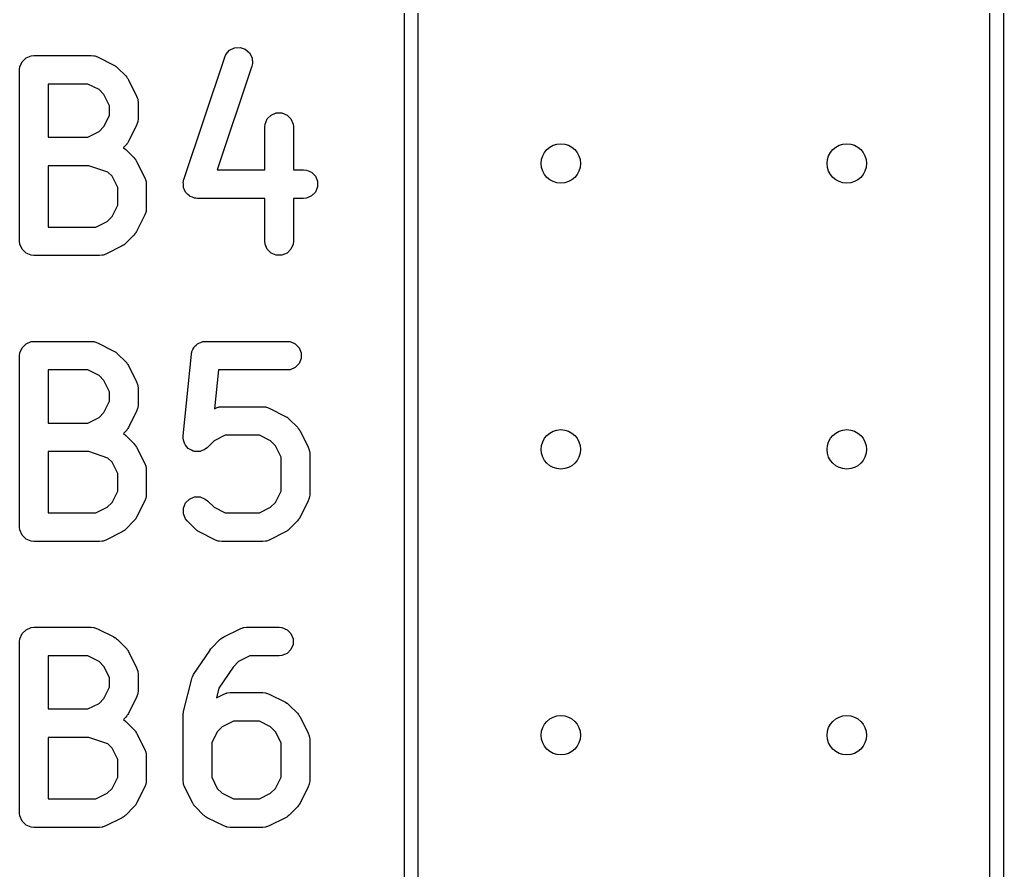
# Model space of a CAD drawing. Extents: x 0.05 to 1.97, y 0.05 to 3.57.
# Drawn here: x 1.5606 to 1.9045, y 1.5028 to 1.8003 of the extents above; entities that cross this region are included whole.
import ezdxf

# ---------------------------------------------------------------- set-up
doc = ezdxf.new("R2010")
doc.units = 0
doc.header["$MEASUREMENT"] = 0
doc.layers.add('BLACK', color=7, linetype='CONTINUOUS')

msp = doc.modelspace()

# ---------------------------------------------------------------- linework, layer by layer
at = {"layer": 'BLACK', "linetype": 'CONTINUOUS'}
for p, q in [((1.90453, 2.50236), (1.90453, 0.89764)), ((1.8998, 0.9), (1.8998, 2.5)), ((1.69508, 0.89764), (1.69508, 2.4)), ((1.6998, 2.39764), (1.6998, 0.9)), ((1.63265, 1.7881), (1.63393, 1.78957)), ((1.63393, 1.78957), (1.63567, 1.79044)), ((1.63567, 1.79044), (1.63762, 1.79058)), ((1.63762, 1.79058), (1.63947, 1.78996)), ((1.63947, 1.78996), (1.64094, 1.78869)), ((1.64094, 1.78869), (1.64181, 1.78694)), ((1.56066, 1.78374), (1.56141, 1.78554)), ((1.56141, 1.78554), (1.56279, 1.78692)), ((1.56279, 1.78692), (1.56459, 1.78767)), ((1.56459, 1.78767), (1.56556, 1.78776)), ((1.56556, 1.78776), (1.58556, 1.78776)), ((1.58556, 1.78776), (1.58654, 1.78767)), ((1.58654, 1.78767), (1.58671, 1.7876)), ((1.58671, 1.7876), (1.58688, 1.78759)), ((1.58688, 1.78759), (1.5878, 1.78723)), ((1.5878, 1.78723), (1.59351, 1.78438)), ((1.61796, 1.74434), (1.63225, 1.7872)), ((1.63225, 1.7872), (1.63265, 1.7881)), ((1.64181, 1.78694), (1.64195, 1.78499)), ((1.56056, 1.78276), (1.56066, 1.78374)), ((1.56056, 1.72276), (1.56056, 1.78276)), ((1.59351, 1.78438), (1.59393, 1.78411)), ((1.59393, 1.78411), (1.59406, 1.78406)), ((1.59406, 1.78406), (1.59419, 1.78395)), ((1.59419, 1.78395), (1.59434, 1.78386)), ((1.59434, 1.78386), (1.59443, 1.78376)), ((1.59443, 1.78376), (1.59481, 1.78344)), ((1.59481, 1.78344), (1.59767, 1.78058)), ((1.64174, 1.78404), (1.62964, 1.74776)), ((1.64195, 1.78499), (1.64174, 1.78404)), ((1.59767, 1.78058), (1.59799, 1.7802)), ((1.59799, 1.7802), (1.59809, 1.78011)), ((1.59809, 1.78011), (1.59818, 1.77996)), ((1.59818, 1.77996), (1.59829, 1.77983)), ((1.59829, 1.77983), (1.59834, 1.7797)), ((1.59834, 1.7797), (1.59861, 1.77928)), ((1.59861, 1.77928), (1.60146, 1.77357)), ((1.58438, 1.77776), (1.57056, 1.77776)), ((1.57056, 1.77776), (1.57056, 1.75919)), ((1.58832, 1.7758), (1.58438, 1.77776)), ((1.59003, 1.77409), (1.58832, 1.7758)), ((1.59199, 1.77015), (1.59003, 1.77409)), ((1.60146, 1.77357), (1.60181, 1.77265)), ((1.60181, 1.77265), (1.60183, 1.77248)), ((1.60183, 1.77248), (1.6019, 1.77231)), ((1.6019, 1.77231), (1.60199, 1.77133)), ((1.59199, 1.7668), (1.59199, 1.77015)), ((1.60199, 1.77133), (1.60199, 1.76562)), ((1.59003, 1.76287), (1.59199, 1.7668)), ((1.6019, 1.76464), (1.60183, 1.76448)), ((1.60199, 1.76562), (1.6019, 1.76464)), ((1.64637, 1.76374), (1.64712, 1.76554)), ((1.64712, 1.76554), (1.6485, 1.76692)), ((1.6485, 1.76692), (1.6503, 1.76767)), ((1.6503, 1.76767), (1.65225, 1.76767)), ((1.65225, 1.76767), (1.65406, 1.76692)), ((1.65406, 1.76692), (1.65544, 1.76554)), ((1.65544, 1.76554), (1.65618, 1.76374)), ((1.58438, 1.75919), (1.58832, 1.76116)), ((1.58832, 1.76116), (1.59003, 1.76287)), ((1.60146, 1.76338), (1.59861, 1.75767)), ((1.60181, 1.7643), (1.60146, 1.76338)), ((1.60183, 1.76448), (1.60181, 1.7643)), ((1.64628, 1.76276), (1.64637, 1.76374)), ((1.64628, 1.74776), (1.64628, 1.76276)), ((1.65618, 1.76374), (1.65628, 1.76276)), ((1.65628, 1.76276), (1.65628, 1.74776)), ((1.57056, 1.75919), (1.58438, 1.75919)), ((1.59861, 1.75767), (1.59834, 1.75725)), ((1.59767, 1.75637), (1.59683, 1.75553)), ((1.59683, 1.75553), (1.59691, 1.75549)), ((1.59691, 1.75549), (1.59767, 1.75487)), ((1.59799, 1.75675), (1.59767, 1.75637)), ((1.59767, 1.75487), (1.60053, 1.75201)), ((1.59809, 1.75684), (1.59799, 1.75675)), ((1.59818, 1.75699), (1.59809, 1.75684)), ((1.59829, 1.75713), (1.59818, 1.75699)), ((1.59834, 1.75725), (1.59829, 1.75713)), ((1.60053, 1.75201), (1.60084, 1.75163)), ((1.60084, 1.75163), (1.60094, 1.75154)), ((1.60094, 1.75154), (1.60104, 1.75139)), ((1.60104, 1.75139), (1.60115, 1.75126)), ((1.60115, 1.75126), (1.6012, 1.75113)), ((1.6012, 1.75113), (1.60146, 1.75071)), ((1.58475, 1.74919), (1.57056, 1.74919)), ((1.57056, 1.74919), (1.57056, 1.72776)), ((1.59143, 1.74696), (1.58475, 1.74919)), ((1.60146, 1.75071), (1.60432, 1.745)), ((1.62964, 1.74776), (1.64628, 1.74776)), ((1.65628, 1.74776), (1.65985, 1.74776)), ((1.65985, 1.74776), (1.66083, 1.74767)), ((1.66083, 1.74767), (1.66263, 1.74692)), ((1.59288, 1.74552), (1.59143, 1.74696)), ((1.59485, 1.74158), (1.59288, 1.74552)), ((1.60432, 1.745), (1.60467, 1.74408)), ((1.60467, 1.74408), (1.60468, 1.7439)), ((1.60468, 1.7439), (1.60475, 1.74374)), ((1.61785, 1.74386), (1.61796, 1.74434)), ((1.66263, 1.74692), (1.66401, 1.74554)), ((1.66401, 1.74554), (1.66475, 1.74374)), ((1.59485, 1.73537), (1.59485, 1.74158)), ((1.60475, 1.74374), (1.60485, 1.74276)), ((1.60485, 1.74276), (1.60485, 1.73419)), ((1.61775, 1.74339), (1.6178, 1.74364)), ((1.6178, 1.74259), (1.61775, 1.74339)), ((1.6178, 1.74374), (1.61785, 1.74386)), ((1.6178, 1.74364), (1.6178, 1.74374)), ((1.6178, 1.74179), (1.6178, 1.74259)), ((1.61787, 1.74162), (1.6178, 1.74179)), ((1.61788, 1.74144), (1.61787, 1.74162)), ((1.61824, 1.74073), (1.61788, 1.74144)), ((1.61855, 1.73999), (1.61824, 1.74073)), ((1.66475, 1.74179), (1.66401, 1.73999)), ((1.66475, 1.74374), (1.66475, 1.74179)), ((1.61868, 1.73986), (1.61855, 1.73999)), ((1.61876, 1.7397), (1.61868, 1.73986)), ((1.61936, 1.73917), (1.61876, 1.7397)), ((1.61993, 1.73861), (1.61936, 1.73917)), ((1.62009, 1.73854), (1.61993, 1.73861)), ((1.62023, 1.73842), (1.62009, 1.73854)), ((1.62099, 1.73817), (1.62023, 1.73842)), ((1.62173, 1.73786), (1.62099, 1.73817)), ((1.62199, 1.73783), (1.62173, 1.73786)), ((1.62208, 1.7378), (1.62199, 1.73783)), ((1.62221, 1.73781), (1.62208, 1.7378)), ((1.62271, 1.73776), (1.62221, 1.73781)), ((1.64628, 1.73776), (1.62271, 1.73776)), ((1.64628, 1.72276), (1.64628, 1.73776)), ((1.65985, 1.73776), (1.65628, 1.73776)), ((1.65628, 1.73776), (1.65628, 1.72276)), ((1.66083, 1.73786), (1.65985, 1.73776)), ((1.66263, 1.73861), (1.66083, 1.73786)), ((1.66401, 1.73999), (1.66263, 1.73861)), ((1.59288, 1.73144), (1.59485, 1.73537)), ((1.60485, 1.73419), (1.60475, 1.73322)), ((1.59117, 1.72973), (1.59288, 1.73144)), ((1.60432, 1.73196), (1.60146, 1.72624)), ((1.60467, 1.73287), (1.60432, 1.73196)), ((1.60468, 1.73305), (1.60467, 1.73287)), ((1.60475, 1.73322), (1.60468, 1.73305)), ((1.57056, 1.72776), (1.58724, 1.72776)), ((1.58724, 1.72776), (1.59117, 1.72973)), ((1.60053, 1.72494), (1.59767, 1.72208)), ((1.60084, 1.72533), (1.60053, 1.72494)), ((1.60094, 1.72541), (1.60084, 1.72533)), ((1.60104, 1.72556), (1.60094, 1.72541)), ((1.60115, 1.7257), (1.60104, 1.72556)), ((1.6012, 1.72582), (1.60115, 1.7257)), ((1.60146, 1.72624), (1.6012, 1.72582)), ((1.56066, 1.72179), (1.56056, 1.72276)), ((1.56141, 1.71999), (1.56066, 1.72179)), ((1.56279, 1.71861), (1.56141, 1.71999)), ((1.59637, 1.72115), (1.59066, 1.71829)), ((1.59679, 1.72141), (1.59637, 1.72115)), ((1.59691, 1.72146), (1.59679, 1.72141)), ((1.59705, 1.72158), (1.59691, 1.72146)), ((1.5972, 1.72167), (1.59705, 1.72158)), ((1.59729, 1.72177), (1.5972, 1.72167)), ((1.59767, 1.72208), (1.59729, 1.72177)), ((1.64637, 1.72179), (1.64628, 1.72276)), ((1.64712, 1.71999), (1.64637, 1.72179)), ((1.6485, 1.71861), (1.64712, 1.71999)), ((1.65544, 1.71999), (1.65406, 1.71861)), ((1.65618, 1.72179), (1.65544, 1.71999)), ((1.65628, 1.72276), (1.65618, 1.72179)), ((1.56459, 1.71786), (1.56279, 1.71861)), ((1.56556, 1.71776), (1.56459, 1.71786)), ((1.58842, 1.71776), (1.56556, 1.71776)), ((1.5894, 1.71786), (1.58842, 1.71776)), ((1.58956, 1.71793), (1.5894, 1.71786)), ((1.58974, 1.71794), (1.58956, 1.71793)), ((1.59066, 1.71829), (1.58974, 1.71794)), ((1.6503, 1.71786), (1.6485, 1.71861)), ((1.65225, 1.71786), (1.6503, 1.71786)), ((1.65406, 1.71861), (1.65225, 1.71786)), ((1.56066, 1.68374), (1.56141, 1.68554)), ((1.56141, 1.68554), (1.56279, 1.68692)), ((1.56279, 1.68692), (1.56459, 1.68767)), ((1.56459, 1.68767), (1.56556, 1.68776)), ((1.56556, 1.68776), (1.58556, 1.68776)), ((1.58556, 1.68776), (1.58654, 1.68767)), ((1.58654, 1.68767), (1.58671, 1.6876)), ((1.58671, 1.6876), (1.58688, 1.68759)), ((1.58688, 1.68759), (1.5878, 1.68724)), ((1.5878, 1.68724), (1.59351, 1.68438)), ((1.62113, 1.68487), (1.62141, 1.68554)), ((1.62141, 1.68554), (1.62158, 1.68572)), ((1.62158, 1.68572), (1.6217, 1.68594)), ((1.6217, 1.68594), (1.62227, 1.6864)), ((1.62227, 1.6864), (1.62279, 1.68692)), ((1.62279, 1.68692), (1.62302, 1.68702)), ((1.62302, 1.68702), (1.62321, 1.68718)), ((1.62321, 1.68718), (1.62391, 1.68739)), ((1.62391, 1.68739), (1.62459, 1.68767)), ((1.62459, 1.68767), (1.62496, 1.6877)), ((1.62496, 1.6877), (1.62508, 1.68774)), ((1.62508, 1.68774), (1.6252, 1.68773)), ((1.6252, 1.68773), (1.62556, 1.68776)), ((1.62556, 1.68776), (1.65414, 1.68776)), ((1.65414, 1.68776), (1.65511, 1.68767)), ((1.65511, 1.68767), (1.65691, 1.68692)), ((1.65691, 1.68692), (1.65829, 1.68554)), ((1.65829, 1.68554), (1.65904, 1.68374)), ((1.56056, 1.68276), (1.56066, 1.68374)), ((1.56056, 1.62276), (1.56056, 1.68276)), ((1.59351, 1.68438), (1.59393, 1.68411)), ((1.59393, 1.68411), (1.59406, 1.68406)), ((1.59406, 1.68406), (1.59419, 1.68395)), ((1.59419, 1.68395), (1.59434, 1.68386)), ((1.59434, 1.68386), (1.59443, 1.68376)), ((1.59443, 1.68376), (1.59481, 1.68344)), ((1.59481, 1.68344), (1.59767, 1.68058)), ((1.61773, 1.65469), (1.62059, 1.68326)), ((1.62059, 1.68326), (1.62066, 1.68362)), ((1.62066, 1.68374), (1.62071, 1.68385)), ((1.62066, 1.68362), (1.62066, 1.68374)), ((1.62071, 1.68385), (1.62078, 1.68422)), ((1.62078, 1.68422), (1.62113, 1.68487)), ((1.65904, 1.68374), (1.65904, 1.68179)), ((1.59767, 1.68058), (1.59799, 1.6802)), ((1.59799, 1.6802), (1.59809, 1.68011)), ((1.59809, 1.68011), (1.59818, 1.67996)), ((1.59818, 1.67996), (1.59829, 1.67983)), ((1.59829, 1.67983), (1.59834, 1.6797)), ((1.59834, 1.6797), (1.59861, 1.67928)), ((1.59861, 1.67928), (1.60146, 1.67357)), ((1.65691, 1.67861), (1.65511, 1.67786)), ((1.65829, 1.67999), (1.65691, 1.67861)), ((1.65904, 1.68179), (1.65829, 1.67999)), ((1.58438, 1.67776), (1.57056, 1.67776)), ((1.57056, 1.67776), (1.57056, 1.65919)), ((1.58832, 1.6758), (1.58438, 1.67776)), ((1.59003, 1.67409), (1.58832, 1.6758)), ((1.63009, 1.67776), (1.62873, 1.66422)), ((1.65414, 1.67776), (1.63009, 1.67776)), ((1.65511, 1.67786), (1.65414, 1.67776)), ((1.59199, 1.67015), (1.59003, 1.67409)), ((1.60146, 1.67357), (1.60181, 1.67265)), ((1.60181, 1.67265), (1.60183, 1.67248)), ((1.60183, 1.67248), (1.6019, 1.67231)), ((1.6019, 1.67231), (1.60199, 1.67133)), ((1.59199, 1.6668), (1.59199, 1.67015)), ((1.60199, 1.67133), (1.60199, 1.66562)), ((1.59003, 1.66287), (1.59199, 1.6668)), ((1.60199, 1.66562), (1.6019, 1.66464)), ((1.63014, 1.66474), (1.6303, 1.66481)), ((1.6303, 1.66481), (1.63128, 1.66491)), ((1.63128, 1.66491), (1.64556, 1.66491)), ((1.64556, 1.66491), (1.64654, 1.66481)), ((1.64654, 1.66481), (1.64671, 1.66474)), ((1.58832, 1.66116), (1.59003, 1.66287)), ((1.60146, 1.66338), (1.59861, 1.65767)), ((1.60181, 1.6643), (1.60146, 1.66338)), ((1.60183, 1.66448), (1.60181, 1.6643)), ((1.6019, 1.66464), (1.60183, 1.66448)), ((1.62873, 1.66422), (1.62904, 1.66438)), ((1.62904, 1.66438), (1.62996, 1.66473)), ((1.62996, 1.66473), (1.63014, 1.66474)), ((1.64671, 1.66474), (1.64688, 1.66473)), ((1.64688, 1.66473), (1.6478, 1.66438)), ((1.6478, 1.66438), (1.65351, 1.66152)), ((1.65351, 1.66152), (1.65393, 1.66126)), ((1.57056, 1.65919), (1.58438, 1.65919)), ((1.58438, 1.65919), (1.58832, 1.66116)), ((1.65393, 1.66126), (1.65406, 1.66121)), ((1.65406, 1.66121), (1.65419, 1.66109)), ((1.65419, 1.66109), (1.65434, 1.661)), ((1.65434, 1.661), (1.65443, 1.6609)), ((1.65443, 1.6609), (1.65481, 1.66058)), ((1.65481, 1.66058), (1.65767, 1.65773)), ((1.59767, 1.65637), (1.59683, 1.65553)), ((1.59683, 1.65553), (1.59691, 1.65549)), ((1.59691, 1.65549), (1.59767, 1.65487)), ((1.59799, 1.65675), (1.59767, 1.65637)), ((1.59767, 1.65487), (1.60053, 1.65201)), ((1.59809, 1.65684), (1.59799, 1.65675)), ((1.59818, 1.65699), (1.59809, 1.65684)), ((1.59829, 1.65713), (1.59818, 1.65699)), ((1.59834, 1.65725), (1.59829, 1.65713)), ((1.59861, 1.65767), (1.59834, 1.65725)), ((1.61773, 1.65371), (1.61773, 1.65469)), ((1.63246, 1.65491), (1.62853, 1.65294)), ((1.64438, 1.65491), (1.63246, 1.65491)), ((1.64832, 1.65294), (1.64438, 1.65491)), ((1.65767, 1.65773), (1.65799, 1.65734)), ((1.65799, 1.65734), (1.65809, 1.65726)), ((1.65809, 1.65726), (1.65818, 1.65711)), ((1.65818, 1.65711), (1.65829, 1.65697)), ((1.65829, 1.65697), (1.65834, 1.65685)), ((1.65834, 1.65685), (1.65861, 1.65643)), ((1.65861, 1.65643), (1.66146, 1.65071)), ((1.60053, 1.65201), (1.60084, 1.65163)), ((1.60084, 1.65163), (1.60094, 1.65154)), ((1.60094, 1.65154), (1.60104, 1.65139)), ((1.60104, 1.65139), (1.60115, 1.65126)), ((1.60115, 1.65126), (1.6012, 1.65113)), ((1.6012, 1.65113), (1.60146, 1.65071)), ((1.6178, 1.65347), (1.61773, 1.65371)), ((1.6178, 1.65322), (1.6178, 1.65347)), ((1.61808, 1.65254), (1.6178, 1.65322)), ((1.61829, 1.65184), (1.61808, 1.65254)), ((1.61845, 1.65165), (1.61829, 1.65184)), ((1.61855, 1.65141), (1.61845, 1.65165)), ((1.61907, 1.6509), (1.61855, 1.65141)), ((1.62853, 1.65294), (1.62624, 1.65066)), ((1.65003, 1.65123), (1.64832, 1.65294)), ((1.65199, 1.6473), (1.65003, 1.65123)), ((1.58475, 1.64919), (1.57056, 1.64919)), ((1.57056, 1.64919), (1.57056, 1.62776)), ((1.59143, 1.64696), (1.58475, 1.64919)), ((1.60146, 1.65071), (1.60432, 1.645)), ((1.61953, 1.65033), (1.61907, 1.6509)), ((1.61975, 1.65021), (1.61953, 1.65033)), ((1.61993, 1.65003), (1.61975, 1.65021)), ((1.6206, 1.64975), (1.61993, 1.65003)), ((1.62125, 1.64941), (1.6206, 1.64975)), ((1.6215, 1.64938), (1.62125, 1.64941)), ((1.62173, 1.64929), (1.6215, 1.64938)), ((1.62246, 1.64929), (1.62173, 1.64929)), ((1.62319, 1.64921), (1.62246, 1.64929)), ((1.62343, 1.64929), (1.62319, 1.64921)), ((1.62368, 1.64929), (1.62343, 1.64929)), ((1.62436, 1.64957), (1.62368, 1.64929)), ((1.62506, 1.64978), (1.62436, 1.64957)), ((1.62525, 1.64994), (1.62506, 1.64978)), ((1.62548, 1.65003), (1.62525, 1.64994)), ((1.62624, 1.65066), (1.62548, 1.65003)), ((1.66146, 1.65071), (1.66181, 1.6498)), ((1.66181, 1.6498), (1.66183, 1.64962)), ((1.66183, 1.64962), (1.6619, 1.64945)), ((1.6619, 1.64945), (1.66199, 1.64848)), ((1.66199, 1.64848), (1.66199, 1.63419)), ((1.59288, 1.64552), (1.59143, 1.64696)), ((1.59485, 1.64158), (1.59288, 1.64552)), ((1.60432, 1.645), (1.60467, 1.64408)), ((1.65199, 1.63537), (1.65199, 1.6473)), ((1.59485, 1.63537), (1.59485, 1.64158)), ((1.60467, 1.64408), (1.60468, 1.6439)), ((1.60468, 1.6439), (1.60475, 1.64374)), ((1.60475, 1.64374), (1.60485, 1.64276)), ((1.60485, 1.64276), (1.60485, 1.63419)), ((1.59288, 1.63144), (1.59485, 1.63537)), ((1.60485, 1.63419), (1.60475, 1.63322)), ((1.65003, 1.63144), (1.65199, 1.63537)), ((1.66199, 1.63419), (1.6619, 1.63322)), ((1.59117, 1.62973), (1.59288, 1.63144)), ((1.60432, 1.63196), (1.60146, 1.62624)), ((1.60467, 1.63287), (1.60432, 1.63196)), ((1.60468, 1.63305), (1.60467, 1.63287)), ((1.60475, 1.63322), (1.60468, 1.63305)), ((1.6178, 1.62945), (1.61855, 1.63126)), ((1.61855, 1.63126), (1.61993, 1.63263)), ((1.61993, 1.63263), (1.62173, 1.63338)), ((1.62173, 1.63338), (1.62368, 1.63338)), ((1.62368, 1.63338), (1.62548, 1.63263)), ((1.62548, 1.63263), (1.62624, 1.63201)), ((1.62624, 1.63201), (1.62853, 1.62973)), ((1.64832, 1.62973), (1.65003, 1.63144)), ((1.66146, 1.63196), (1.65861, 1.62624)), ((1.66181, 1.63287), (1.66146, 1.63196)), ((1.66183, 1.63305), (1.66181, 1.63287)), ((1.6619, 1.63322), (1.66183, 1.63305)), ((1.57056, 1.62776), (1.58724, 1.62776)), ((1.58724, 1.62776), (1.59117, 1.62973)), ((1.6178, 1.6275), (1.6178, 1.62945)), ((1.61855, 1.6257), (1.6178, 1.6275)), ((1.62853, 1.62973), (1.63246, 1.62776)), ((1.63246, 1.62776), (1.64438, 1.62776)), ((1.64438, 1.62776), (1.64832, 1.62973)), ((1.60053, 1.62494), (1.59767, 1.62208)), ((1.60084, 1.62533), (1.60053, 1.62494)), ((1.60094, 1.62541), (1.60084, 1.62533)), ((1.60104, 1.62556), (1.60094, 1.62541)), ((1.60115, 1.6257), (1.60104, 1.62556)), ((1.6012, 1.62582), (1.60115, 1.6257)), ((1.60146, 1.62624), (1.6012, 1.62582)), ((1.61917, 1.62494), (1.61855, 1.6257)), ((1.62203, 1.62208), (1.61917, 1.62494)), ((1.65767, 1.62494), (1.65481, 1.62208)), ((1.65799, 1.62533), (1.65767, 1.62494)), ((1.65809, 1.62541), (1.65799, 1.62533)), ((1.65818, 1.62556), (1.65809, 1.62541)), ((1.65829, 1.6257), (1.65818, 1.62556)), ((1.65834, 1.62582), (1.65829, 1.6257)), ((1.65861, 1.62624), (1.65834, 1.62582)), ((1.56066, 1.62179), (1.56056, 1.62276)), ((1.56141, 1.61999), (1.56066, 1.62179)), ((1.59637, 1.62115), (1.59066, 1.61829)), ((1.59679, 1.62141), (1.59637, 1.62115)), ((1.59691, 1.62146), (1.59679, 1.62141)), ((1.59705, 1.62158), (1.59691, 1.62146)), ((1.5972, 1.62167), (1.59705, 1.62158)), ((1.59729, 1.62177), (1.5972, 1.62167)), ((1.59767, 1.62208), (1.59729, 1.62177)), ((1.62241, 1.62177), (1.62203, 1.62208)), ((1.6225, 1.62167), (1.62241, 1.62177)), ((1.62265, 1.62158), (1.6225, 1.62167)), ((1.62279, 1.62146), (1.62265, 1.62158)), ((1.62291, 1.62141), (1.62279, 1.62146)), ((1.62333, 1.62115), (1.62291, 1.62141)), ((1.62904, 1.61829), (1.62333, 1.62115)), ((1.65351, 1.62115), (1.6478, 1.61829)), ((1.65393, 1.62141), (1.65351, 1.62115)), ((1.65406, 1.62146), (1.65393, 1.62141)), ((1.65419, 1.62158), (1.65406, 1.62146)), ((1.65434, 1.62167), (1.65419, 1.62158)), ((1.65443, 1.62177), (1.65434, 1.62167)), ((1.65481, 1.62208), (1.65443, 1.62177)), ((1.56279, 1.61861), (1.56141, 1.61999)), ((1.56459, 1.61786), (1.56279, 1.61861)), ((1.56556, 1.61776), (1.56459, 1.61786)), ((1.58842, 1.61776), (1.56556, 1.61776)), ((1.5894, 1.61786), (1.58842, 1.61776)), ((1.58956, 1.61793), (1.5894, 1.61786)), ((1.58974, 1.61794), (1.58956, 1.61793)), ((1.59066, 1.61829), (1.58974, 1.61794)), ((1.62996, 1.61794), (1.62904, 1.61829)), ((1.63014, 1.61793), (1.62996, 1.61794)), ((1.6303, 1.61786), (1.63014, 1.61793)), ((1.63128, 1.61776), (1.6303, 1.61786)), ((1.64556, 1.61776), (1.63128, 1.61776)), ((1.64654, 1.61786), (1.64556, 1.61776)), ((1.64671, 1.61793), (1.64654, 1.61786)), ((1.64688, 1.61794), (1.64671, 1.61793)), ((1.6478, 1.61829), (1.64688, 1.61794)), ((1.56141, 1.58554), (1.56279, 1.58692)), ((1.56279, 1.58692), (1.56459, 1.58767)), ((1.56459, 1.58767), (1.56556, 1.58776)), ((1.56556, 1.58776), (1.58556, 1.58776)), ((1.58556, 1.58776), (1.58654, 1.58767)), ((1.58654, 1.58767), (1.58671, 1.5876)), ((1.58671, 1.5876), (1.58688, 1.58759)), ((1.58688, 1.58759), (1.5878, 1.58723)), ((1.5878, 1.58723), (1.59351, 1.58438)), ((1.6319, 1.58438), (1.63761, 1.58723)), ((1.63761, 1.58723), (1.63853, 1.58759)), ((1.63853, 1.58759), (1.63871, 1.5876)), ((1.63871, 1.5876), (1.63887, 1.58767)), ((1.63887, 1.58767), (1.63985, 1.58776)), ((1.63985, 1.58776), (1.65128, 1.58776)), ((1.65128, 1.58776), (1.65225, 1.58767)), ((1.65225, 1.58767), (1.65406, 1.58692)), ((1.65406, 1.58692), (1.65544, 1.58554)), ((1.56056, 1.58276), (1.56066, 1.58374)), ((1.56056, 1.52276), (1.56056, 1.58276)), ((1.56066, 1.58374), (1.56141, 1.58554)), ((1.59351, 1.58438), (1.59393, 1.58411)), ((1.59393, 1.58411), (1.59406, 1.58406)), ((1.59406, 1.58406), (1.59419, 1.58395)), ((1.59419, 1.58395), (1.59434, 1.58386)), ((1.59434, 1.58386), (1.59443, 1.58376)), ((1.59443, 1.58376), (1.59481, 1.58344)), ((1.59481, 1.58344), (1.59767, 1.58058)), ((1.62774, 1.58058), (1.6306, 1.58344)), ((1.6306, 1.58344), (1.63098, 1.58376)), ((1.63098, 1.58376), (1.63107, 1.58386)), ((1.63107, 1.58386), (1.63122, 1.58395)), ((1.63122, 1.58395), (1.63136, 1.58406)), ((1.63136, 1.58406), (1.63148, 1.58411)), ((1.63148, 1.58411), (1.6319, 1.58438)), ((1.65544, 1.58554), (1.65618, 1.58374)), ((1.65618, 1.58374), (1.65618, 1.58179)), ((1.59767, 1.58058), (1.59799, 1.5802)), ((1.59799, 1.5802), (1.59809, 1.58011)), ((1.59809, 1.58011), (1.59818, 1.57996)), ((1.59818, 1.57996), (1.59829, 1.57983)), ((1.59829, 1.57983), (1.59834, 1.5797)), ((1.59834, 1.5797), (1.59861, 1.57928)), ((1.59861, 1.57928), (1.60146, 1.57357)), ((1.6214, 1.57125), (1.62712, 1.57982)), ((1.62712, 1.57983), (1.62742, 1.5802)), ((1.62712, 1.57982), (1.62712, 1.57983)), ((1.62712, 1.57982), (1.62712, 1.57982)), ((1.62742, 1.5802), (1.62774, 1.58058)), ((1.62774, 1.58058), (1.62774, 1.58058)), ((1.62774, 1.58058), (1.62774, 1.58058)), ((1.65544, 1.57999), (1.65406, 1.57861)), ((1.65618, 1.58179), (1.65544, 1.57999)), ((1.58438, 1.57776), (1.57056, 1.57776)), ((1.57056, 1.57776), (1.57056, 1.55919)), ((1.58832, 1.5758), (1.58438, 1.57776)), ((1.59003, 1.57409), (1.58832, 1.5758)), ((1.6371, 1.5758), (1.63516, 1.57386)), ((1.64103, 1.57776), (1.6371, 1.5758)), ((1.65128, 1.57776), (1.64103, 1.57776)), ((1.65225, 1.57786), (1.65128, 1.57776)), ((1.65406, 1.57861), (1.65225, 1.57786)), ((1.59199, 1.57015), (1.59003, 1.57409)), ((1.60146, 1.57357), (1.60181, 1.57265)), ((1.60181, 1.57265), (1.60183, 1.57248)), ((1.60183, 1.57248), (1.6019, 1.57231)), ((1.6019, 1.57231), (1.60199, 1.57133)), ((1.63516, 1.57386), (1.6302, 1.56642)), ((1.59199, 1.5668), (1.59199, 1.57015)), ((1.60199, 1.57133), (1.60199, 1.56562)), ((1.61786, 1.55826), (1.62071, 1.56969)), ((1.62071, 1.56969), (1.62092, 1.57026)), ((1.62092, 1.57026), (1.62094, 1.57039)), ((1.62094, 1.57039), (1.621, 1.5705)), ((1.621, 1.5705), (1.62104, 1.57061)), ((1.62104, 1.57061), (1.62112, 1.57071)), ((1.62112, 1.57071), (1.6214, 1.57125)), ((1.59003, 1.56287), (1.59199, 1.5668)), ((1.60199, 1.56562), (1.6019, 1.56464)), ((1.6302, 1.56642), (1.62938, 1.56312)), ((1.58832, 1.56116), (1.59003, 1.56287)), ((1.60146, 1.56338), (1.59861, 1.55767)), ((1.60181, 1.5643), (1.60146, 1.56338)), ((1.60183, 1.56448), (1.60181, 1.5643)), ((1.6019, 1.56464), (1.60183, 1.56448)), ((1.62938, 1.56312), (1.6319, 1.56438)), ((1.6319, 1.56438), (1.63281, 1.56473)), ((1.63281, 1.56473), (1.63299, 1.56474)), ((1.63299, 1.56474), (1.63316, 1.56481)), ((1.63316, 1.56481), (1.63414, 1.56491)), ((1.63414, 1.56491), (1.64556, 1.56491)), ((1.64556, 1.56491), (1.64654, 1.56481)), ((1.64654, 1.56481), (1.64671, 1.56474)), ((1.64671, 1.56474), (1.64688, 1.56473)), ((1.64688, 1.56473), (1.6478, 1.56438)), ((1.6478, 1.56438), (1.65351, 1.56152)), ((1.57056, 1.55919), (1.58438, 1.55919)), ((1.58438, 1.55919), (1.58832, 1.56116)), ((1.61783, 1.55809), (1.61786, 1.55826)), ((1.65351, 1.56152), (1.65393, 1.56126)), ((1.65393, 1.56126), (1.65406, 1.56121)), ((1.65406, 1.56121), (1.65419, 1.56109)), ((1.65419, 1.56109), (1.65434, 1.561)), ((1.65434, 1.561), (1.65443, 1.5609)), ((1.65443, 1.5609), (1.65481, 1.56058)), ((1.65481, 1.56058), (1.65767, 1.55773)), ((1.59767, 1.55637), (1.59683, 1.55553)), ((1.59683, 1.55553), (1.59691, 1.55549)), ((1.59691, 1.55549), (1.59767, 1.55487)), ((1.59799, 1.55675), (1.59767, 1.55637)), ((1.59767, 1.55487), (1.60053, 1.55201)), ((1.59809, 1.55684), (1.59799, 1.55675)), ((1.59818, 1.55699), (1.59809, 1.55684)), ((1.59829, 1.55713), (1.59818, 1.55699)), ((1.59834, 1.55725), (1.59829, 1.55713)), ((1.59861, 1.55767), (1.59834, 1.55725)), ((1.61771, 1.55729), (1.61777, 1.55766)), ((1.61772, 1.55722), (1.61771, 1.55729)), ((1.61771, 1.55705), (1.61772, 1.55722)), ((1.61771, 1.53419), (1.61771, 1.55705)), ((1.61777, 1.55766), (1.6178, 1.55802)), ((1.6178, 1.55802), (1.61783, 1.55809)), ((1.63532, 1.55491), (1.63138, 1.55294)), ((1.64438, 1.55491), (1.63532, 1.55491)), ((1.64832, 1.55294), (1.64438, 1.55491)), ((1.65767, 1.55773), (1.65799, 1.55734)), ((1.65799, 1.55734), (1.65809, 1.55726)), ((1.65809, 1.55726), (1.65818, 1.55711)), ((1.65818, 1.55711), (1.65829, 1.55697)), ((1.65829, 1.55697), (1.65834, 1.55685)), ((1.65834, 1.55685), (1.65861, 1.55643)), ((1.65861, 1.55643), (1.66146, 1.55071)), ((1.60053, 1.55201), (1.60084, 1.55163)), ((1.60084, 1.55163), (1.60094, 1.55154)), ((1.60094, 1.55154), (1.60104, 1.55139)), ((1.60104, 1.55139), (1.60115, 1.55126)), ((1.63138, 1.55294), (1.62967, 1.55123)), ((1.65003, 1.55123), (1.64832, 1.55294)), ((1.58475, 1.54919), (1.57056, 1.54919)), ((1.57056, 1.54919), (1.57056, 1.52776)), ((1.59143, 1.54696), (1.58475, 1.54919)), ((1.60115, 1.55126), (1.6012, 1.55113)), ((1.6012, 1.55113), (1.60146, 1.55071)), ((1.60146, 1.55071), (1.60432, 1.545)), ((1.62967, 1.55123), (1.62771, 1.5473)), ((1.65199, 1.5473), (1.65003, 1.55123)), ((1.66146, 1.55071), (1.66181, 1.5498)), ((1.66181, 1.5498), (1.66183, 1.54962)), ((1.66183, 1.54962), (1.6619, 1.54945)), ((1.6619, 1.54945), (1.66199, 1.54848)), ((1.66199, 1.54848), (1.66199, 1.53419)), ((1.59288, 1.54552), (1.59143, 1.54696)), ((1.59485, 1.54158), (1.59288, 1.54552)), ((1.60432, 1.545), (1.60467, 1.54408)), ((1.62771, 1.5473), (1.62771, 1.53537)), ((1.65199, 1.53537), (1.65199, 1.5473)), ((1.59485, 1.53537), (1.59485, 1.54158)), ((1.60467, 1.54408), (1.60468, 1.5439)), ((1.60468, 1.5439), (1.60475, 1.54374)), ((1.60475, 1.54374), (1.60485, 1.54276)), ((1.60485, 1.54276), (1.60485, 1.53419)), ((1.59288, 1.53144), (1.59485, 1.53537)), ((1.60485, 1.53419), (1.60475, 1.53322)), ((1.6178, 1.53322), (1.61771, 1.53419)), ((1.62771, 1.53537), (1.62967, 1.53144)), ((1.65003, 1.53144), (1.65199, 1.53537)), ((1.66199, 1.53419), (1.6619, 1.53322)), ((1.59117, 1.52973), (1.59288, 1.53144)), ((1.60432, 1.53196), (1.60146, 1.52624)), ((1.60467, 1.53287), (1.60432, 1.53196)), ((1.60468, 1.53305), (1.60467, 1.53287)), ((1.60475, 1.53322), (1.60468, 1.53305)), ((1.61787, 1.53305), (1.6178, 1.53322)), ((1.61788, 1.53287), (1.61787, 1.53305)), ((1.61823, 1.53196), (1.61788, 1.53287)), ((1.62109, 1.52624), (1.61823, 1.53196)), ((1.62967, 1.53144), (1.63138, 1.52973)), ((1.64832, 1.52973), (1.65003, 1.53144)), ((1.66146, 1.53196), (1.65861, 1.52624)), ((1.66181, 1.53287), (1.66146, 1.53196)), ((1.66183, 1.53305), (1.66181, 1.53287)), ((1.6619, 1.53322), (1.66183, 1.53305)), ((1.57056, 1.52776), (1.58724, 1.52776)), ((1.58724, 1.52776), (1.59117, 1.52973)), ((1.63138, 1.52973), (1.63532, 1.52776)), ((1.63532, 1.52776), (1.64438, 1.52776)), ((1.64438, 1.52776), (1.64832, 1.52973)), ((1.60053, 1.52494), (1.59767, 1.52208)), ((1.60084, 1.52533), (1.60053, 1.52494)), ((1.60094, 1.52541), (1.60084, 1.52533)), ((1.60104, 1.52556), (1.60094, 1.52541)), ((1.60115, 1.5257), (1.60104, 1.52556)), ((1.6012, 1.52582), (1.60115, 1.5257)), ((1.60146, 1.52624), (1.6012, 1.52582)), ((1.62136, 1.52582), (1.62109, 1.52624)), ((1.62141, 1.5257), (1.62136, 1.52582)), ((1.62152, 1.52556), (1.62141, 1.5257)), ((1.62161, 1.52541), (1.62152, 1.52556)), ((1.62171, 1.52533), (1.62161, 1.52541)), ((1.62203, 1.52494), (1.62171, 1.52533)), ((1.62489, 1.52208), (1.62203, 1.52494)), ((1.65767, 1.52494), (1.65481, 1.52208)), ((1.65799, 1.52533), (1.65767, 1.52494)), ((1.65809, 1.52541), (1.65799, 1.52533)), ((1.65818, 1.52556), (1.65809, 1.52541)), ((1.65829, 1.5257), (1.65818, 1.52556)), ((1.65834, 1.52582), (1.65829, 1.5257)), ((1.65861, 1.52624), (1.65834, 1.52582)), ((1.56066, 1.52179), (1.56056, 1.52276)), ((1.56141, 1.51999), (1.56066, 1.52179)), ((1.59637, 1.52115), (1.59066, 1.51829)), ((1.59679, 1.52141), (1.59637, 1.52115)), ((1.59691, 1.52146), (1.59679, 1.52141)), ((1.59705, 1.52158), (1.59691, 1.52146)), ((1.5972, 1.52167), (1.59705, 1.52158)), ((1.59729, 1.52177), (1.5972, 1.52167)), ((1.59767, 1.52208), (1.59729, 1.52177)), ((1.62527, 1.52177), (1.62489, 1.52208)), ((1.62536, 1.52167), (1.62527, 1.52177)), ((1.62551, 1.52158), (1.62536, 1.52167)), ((1.62564, 1.52146), (1.62551, 1.52158)), ((1.62577, 1.52141), (1.62564, 1.52146)), ((1.62618, 1.52115), (1.62577, 1.52141)), ((1.6319, 1.51829), (1.62618, 1.52115)), ((1.65351, 1.52115), (1.6478, 1.51829)), ((1.65393, 1.52141), (1.65351, 1.52115)), ((1.65406, 1.52146), (1.65393, 1.52141)), ((1.65419, 1.52158), (1.65406, 1.52146)), ((1.65434, 1.52167), (1.65419, 1.52158)), ((1.65443, 1.52177), (1.65434, 1.52167)), ((1.65481, 1.52208), (1.65443, 1.52177)), ((1.56279, 1.51861), (1.56141, 1.51999)), ((1.56459, 1.51786), (1.56279, 1.51861)), ((1.56556, 1.51776), (1.56459, 1.51786)), ((1.58842, 1.51776), (1.56556, 1.51776)), ((1.5894, 1.51786), (1.58842, 1.51776)), ((1.58956, 1.51793), (1.5894, 1.51786)), ((1.58974, 1.51794), (1.58956, 1.51793)), ((1.59066, 1.51829), (1.58974, 1.51794)), ((1.63281, 1.51794), (1.6319, 1.51829)), ((1.63299, 1.51793), (1.63281, 1.51794)), ((1.63316, 1.51786), (1.63299, 1.51793)), ((1.63414, 1.51776), (1.63316, 1.51786)), ((1.64556, 1.51776), (1.63414, 1.51776)), ((1.64654, 1.51786), (1.64556, 1.51776)), ((1.64671, 1.51793), (1.64654, 1.51786)), ((1.64688, 1.51794), (1.64671, 1.51793)), ((1.6478, 1.51829), (1.64688, 1.51794))]:
    msp.add_line(p, q, dxfattribs=at)
at = {"layer": 'BLACK'}
for centre in [(1.7498, 1.75), (1.8498, 1.75), (1.7498, 1.65), (1.8498, 1.65), (1.7498, 1.55), (1.8498, 1.55)]:
    msp.add_circle(centre, 0.00689, dxfattribs=at)

doc.saveas('drawing.dxf')
